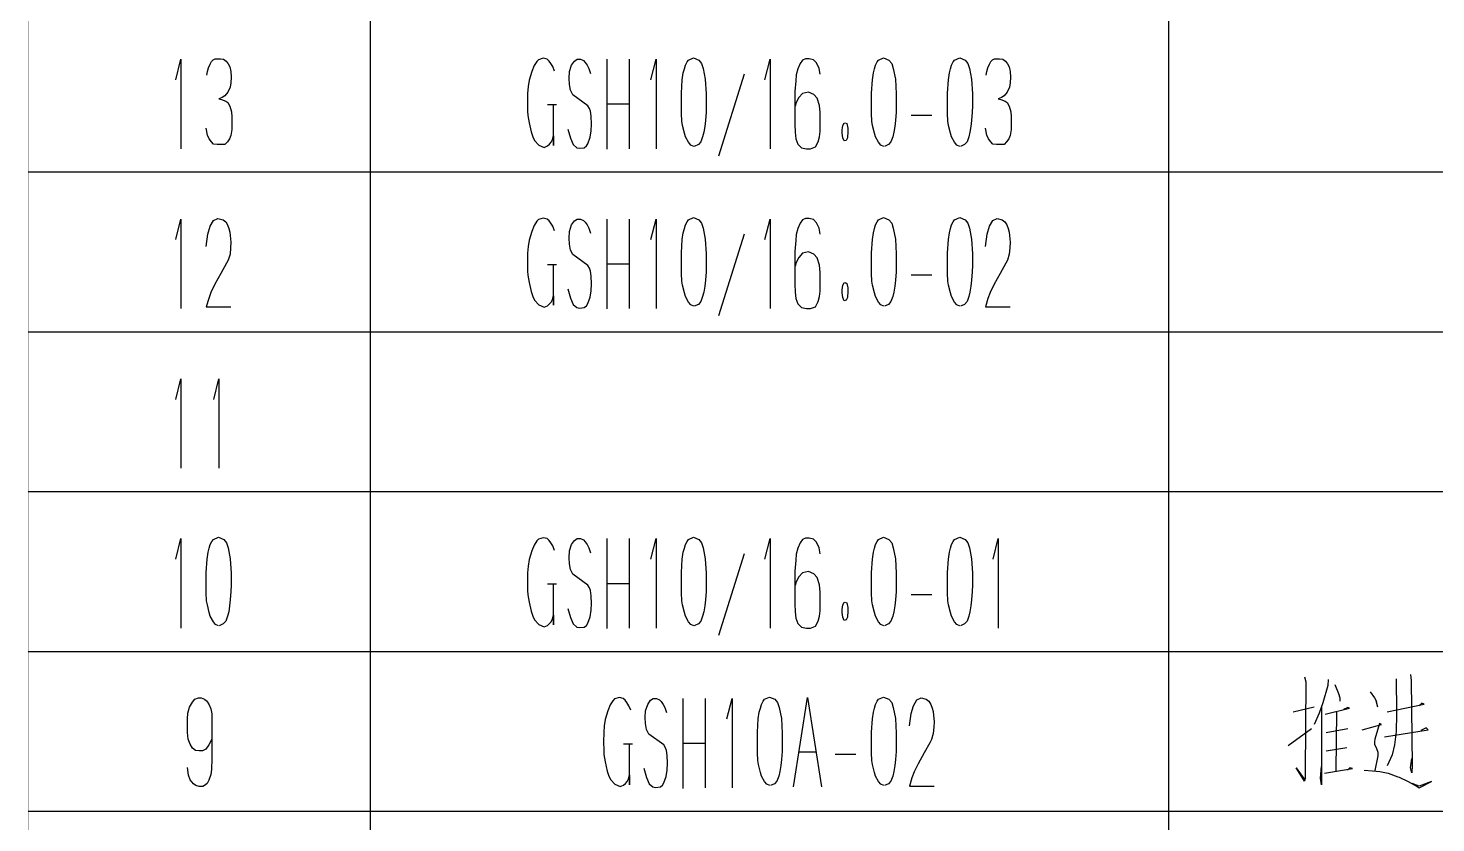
# Model space of a CAD drawing. Extents: x 0 to 2376, y 0 to 3364.
# Drawn here: x 1616 to 1862.8, y 542 to 681.2 of the extents above; entities that cross this region are included whole.
import ezdxf

# ---------------------------------------------------------------- set-up
doc = ezdxf.new("R2010")
doc.units = 0
doc.header["$MEASUREMENT"] = 0
doc.layers.add('6', color=7, linetype='Continuous')
doc.layers.add('9', color=7, linetype='Continuous')

# ---------------------------------------------------------------- blocks, each defined once
blk = doc.blocks.new('BLKENT210')
at = {"layer": '9', "color": 2, "linetype": 'Continuous'}
for p, q in [((1858.43, 567.922), (1858.54, 566.902)), ((1839.82, 567.529), (1840.03, 566.667)), ((1840.03, 566.667), (1839.92, 550.824)), ((1843.9, 566.039), (1843.01, 562.98)), ((1843.95, 567.059), (1843.9, 566.039)), ((1845.15, 566.196), (1845.78, 564.627)), ((1855.92, 567.216), (1855.97, 561.412)), ((1858.54, 566.902), (1858.69, 552)), ((1644.29, 562.24), (1644.78, 563.12)), ((1644.78, 563.12), (1645.23, 563.6)), ((1645.23, 563.6), (1645.83, 563.84)), ((1645.83, 563.84), (1646.3, 563.84)), ((1646.3, 563.84), (1646.9, 563.6)), ((1646.9, 563.6), (1647.24, 563.36)), ((1647.24, 563.36), (1647.42, 563.12)), ((1647.42, 563.12), (1647.74, 562.64)), ((1718.51, 563.36), (1718.07, 562.64)), ((1718.82, 563.68), (1718.51, 563.36)), ((1719.66, 563.92), (1718.82, 563.68)), ((1720.34, 563.76), (1719.66, 563.92)), ((1720.68, 563.44), (1720.34, 563.76)), ((1720.99, 563.04), (1720.68, 563.44)), ((1721.31, 562.48), (1720.99, 563.04)), ((1724.63, 562.72), (1725.15, 563.44)), ((1725.15, 563.44), (1725.57, 563.76)), ((1725.57, 563.76), (1726.2, 563.76)), ((1726.2, 563.76), (1726.72, 563.52)), ((1726.72, 563.52), (1726.98, 563.2)), ((1726.98, 563.2), (1727.37, 562.72)), ((1730.82, 563.76), (1730.82, 548)), ((1734.69, 563.76), (1734.69, 548.08)), ((1738.54, 560.16), (1739.42, 563.76)), ((1739.42, 563.76), (1739.42, 548.08)), ((1744.57, 562.72), (1744.86, 563.28)), ((1744.86, 563.28), (1745.12, 563.6)), ((1745.12, 563.6), (1746.01, 564)), ((1746.01, 564), (1746.95, 563.6)), ((1746.95, 563.6), (1747.42, 563.04)), ((1747.42, 563.04), (1747.71, 562.16)), ((1750.22, 548.24), (1752.65, 563.92)), ((1752.65, 563.92), (1755.11, 548.24)), ((1764.57, 562.72), (1764.86, 563.28)), ((1764.86, 563.28), (1765.12, 563.6)), ((1765.12, 563.6), (1766.01, 564)), ((1766.01, 564), (1766.95, 563.6)), ((1766.95, 563.6), (1767.42, 563.04)), ((1767.42, 563.04), (1767.71, 562.16)), ((1771.24, 562.48), (1771.84, 563.52)), ((1771.84, 563.52), (1772.6, 563.84)), ((1772.6, 563.84), (1773.49, 563.6)), ((1773.49, 563.6), (1773.96, 563.28)), ((1773.96, 563.28), (1774.3, 562.72)), ((1843.01, 562.98), (1842.38, 561.176)), ((1845.78, 564.627), (1845.99, 563.843)), ((1845.99, 563.843), (1846.04, 563.294)), ((1851.32, 564.941), (1852.1, 563.843)), ((1852.1, 563.843), (1852.42, 563.216)), ((1852.31, 563.373), (1852.63, 562.275)), ((1860.42, 562.902), (1859.84, 562.431)), ((1860.42, 562.902), (1859.84, 562.431)), ((1860.78, 562.745), (1860.42, 562.902)), ((1860.78, 562.745), (1860.42, 562.902)), ((1643.92, 560.16), (1644, 561.2)), ((1644, 561.2), (1644.29, 562.24)), ((1647.74, 562.64), (1648.03, 561.92)), ((1648.03, 561.92), (1648.18, 561.04)), ((1648.18, 561.04), (1648.21, 560.16)), ((1717.62, 561.6), (1717.2, 560.08)), ((1718.07, 562.64), (1717.62, 561.6)), ((1721.65, 561.68), (1721.31, 562.48)), ((1724.18, 560.4), (1724.26, 561.6)), ((1724.24, 559.36), (1724.18, 560.4)), ((1724.26, 561.6), (1724.63, 562.72)), ((1727.37, 562.72), (1727.63, 562.16)), ((1727.63, 562.16), (1727.92, 561.28)), ((1744.03, 560.16), (1744.21, 561.36)), ((1744.21, 561.36), (1744.39, 562.08)), ((1744.39, 562.08), (1744.57, 562.72)), ((1747.71, 562.16), (1748.08, 560.24)), ((1764.03, 560.16), (1764.21, 561.36)), ((1764.21, 561.36), (1764.39, 562.08)), ((1764.39, 562.08), (1764.57, 562.72)), ((1767.71, 562.16), (1768.08, 560.24)), ((1770.56, 558.96), (1770.82, 561.12)), ((1770.82, 561.12), (1771.24, 562.48)), ((1774.3, 562.72), (1774.54, 562.08)), ((1774.54, 562.08), (1774.69, 561.44)), ((1774.69, 561.44), (1774.88, 559.68)), ((1837.83, 561.412), (1841.54, 562.275)), ((1842.38, 561.176), (1841.49, 559.216)), ((1842.8, 562.431), (1842.8, 548.627)), ((1843.42, 561.02), (1847.71, 562.039)), ((1845.41, 561.412), (1845.31, 551.059)), ((1847.4, 562.196), (1846.67, 561.804)), ((1847.71, 562.039), (1847.4, 562.196)), ((1854.3, 561.412), (1860.78, 562.745)), ((1854.3, 561.412), (1860.78, 562.745)), ((1855.97, 561.02), (1855.92, 557.961)), ((1855.97, 561.412), (1855.97, 561.02)), ((1643.92, 559.04), (1643.92, 560.16)), ((1643.92, 557.76), (1643.92, 559.04)), ((1648.21, 560.16), (1648.21, 556.48)), ((1717.02, 558.96), (1716.92, 557.76)), ((1717.2, 560.08), (1717.02, 558.96)), ((1724.42, 558.32), (1724.24, 559.36)), ((1724.81, 557.52), (1724.42, 558.32)), ((1743.87, 557.84), (1744.03, 560.16)), ((1748.08, 560.24), (1748.24, 557.68)), ((1763.87, 557.84), (1764.03, 560.16)), ((1768.08, 560.24), (1768.23, 557.68)), ((1774.82, 558.72), (1774.72, 557.6)), ((1774.88, 559.68), (1774.82, 558.72)), ((1836.94, 555.529), (1841.07, 558.51)), ((1843.63, 557.804), (1847.4, 558.51)), ((1849.91, 558.275), (1853.31, 559.216)), ((1852.94, 559.373), (1852.16, 556.627)), ((1853.31, 559.216), (1852.94, 559.373)), ((1853.83, 557.02), (1861.52, 558.275)), ((1853.83, 557.02), (1861.52, 558.275)), ((1855.92, 557.961), (1855.61, 555.608)), ((1861.15, 558.588), (1860.21, 558.118)), ((1861.52, 558.275), (1861.15, 558.588)), ((1861.52, 558.275), (1861.15, 558.588)), ((1644.03, 556.64), (1643.92, 557.76)), ((1644.39, 555.76), (1644.03, 556.64)), ((1644.78, 555.04), (1644.39, 555.76)), ((1647.69, 555.6), (1647.14, 554.88)), ((1648.18, 556.64), (1647.69, 555.6)), ((1648.21, 556.48), (1648.21, 553.2)), ((1716.92, 557.76), (1716.89, 556.16)), ((1716.89, 556.16), (1716.92, 554.64)), ((1721.96, 555.76), (1720.39, 555.76)), ((1721.46, 548.64), (1721.46, 555.68)), ((1727.45, 555.6), (1724.81, 557.52)), ((1727.76, 555.12), (1727.45, 555.6)), ((1730.82, 555.92), (1734.64, 555.92)), ((1743.87, 555.04), (1743.87, 557.84)), ((1748.24, 555.6), (1748.21, 554.48)), ((1748.24, 557.68), (1748.24, 555.6)), ((1763.87, 555.04), (1763.87, 557.84)), ((1768.23, 555.6), (1768.21, 554.48)), ((1768.23, 557.68), (1768.23, 555.6)), ((1774.12, 556), (1773.12, 554.24)), ((1774.4, 556.56), (1774.12, 556)), ((1774.72, 557.6), (1774.4, 556.56)), ((1852.16, 556.627), (1852.1, 556.157)), ((1852.1, 556.157), (1852.1, 555.765)), ((1852.1, 555.765), (1852.42, 554.98)), ((1855.61, 555.608), (1855.19, 553.882)), ((1645.31, 554.64), (1644.78, 555.04)), ((1645.99, 554.56), (1645.31, 554.64)), ((1646.56, 554.56), (1645.99, 554.56)), ((1647.14, 554.88), (1646.56, 554.56)), ((1648.21, 553.2), (1648.13, 551.28)), ((1716.92, 554.64), (1716.97, 553.92)), ((1716.97, 553.92), (1717.15, 552.64)), ((1727.92, 554.64), (1727.76, 555.12)), ((1728.05, 553.76), (1727.92, 554.64)), ((1728.1, 552.4), (1728.05, 553.76)), ((1743.9, 554.24), (1743.87, 555.04)), ((1743.95, 552.88), (1743.9, 554.24)), ((1748.1, 553.04), (1747.97, 552)), ((1748.21, 554.48), (1748.1, 553.04)), ((1754.09, 554.32), (1751.14, 554.32)), ((1761.12, 553.92), (1757.49, 553.92)), ((1763.9, 554.24), (1763.87, 555.04)), ((1763.95, 552.88), (1763.9, 554.24)), ((1768.1, 553.04), (1767.97, 552)), ((1768.21, 554.48), (1768.1, 553.04)), ((1773.12, 554.24), (1772.08, 552.32)), ((1843.63, 554.588), (1847.24, 555.137)), ((1852.68, 553.725), (1852.16, 551.137)), ((1852.42, 554.98), (1852.68, 554.353)), ((1852.68, 554.353), (1852.68, 553.725)), ((1855.19, 553.882), (1854.3, 551.922)), ((1858.43, 551.608), (1858.64, 553.255)), ((1644.13, 550.32), (1643.92, 551.68)), ((1648.13, 551.28), (1648.03, 550.4)), ((1717.15, 552.64), (1717.52, 551.04)), ((1717.52, 551.04), (1717.83, 550.16)), ((1723.95, 551.52), (1724.42, 549.92)), ((1727.9, 550.08), (1728.05, 551.2)), ((1728.05, 551.2), (1728.1, 552.4)), ((1744.08, 552.16), (1743.95, 552.88)), ((1744.39, 550.8), (1744.08, 552.16)), ((1744.6, 550.16), (1744.39, 550.8)), ((1747.82, 550.96), (1747.61, 550.16)), ((1747.97, 552), (1747.82, 550.96)), ((1764.08, 552.16), (1763.95, 552.88)), ((1764.39, 550.8), (1764.08, 552.16)), ((1764.6, 550.16), (1764.39, 550.8)), ((1767.82, 550.96), (1767.61, 550.16)), ((1767.97, 552), (1767.82, 550.96)), ((1771.37, 550.88), (1770.98, 549.84)), ((1772.08, 552.32), (1771.37, 550.88)), ((1839.82, 549.255), (1838.35, 551.608)), ((1838.35, 551.608), (1839.87, 549.49)), ((1839.92, 550.824), (1839.92, 549.804)), ((1842.64, 549.804), (1842.8, 551.843)), ((1843.32, 550.667), (1848.24, 551.451)), ((1847.76, 551.608), (1847.35, 551.216)), ((1848.24, 551.451), (1847.76, 551.608)), ((1850.27, 551.216), (1851.74, 551.059)), ((1851.74, 551.059), (1853.05, 550.98)), ((1853.05, 550.98), (1854.46, 550.667)), ((1854.46, 550.667), (1856.18, 550.039)), ((1858.64, 550.745), (1858.43, 551.608)), ((1858.69, 552), (1858.64, 550.745)), ((1644.42, 549.52), (1644.13, 550.32)), ((1644.97, 548.8), (1644.42, 549.52)), ((1645.41, 548.48), (1644.97, 548.8)), ((1645.99, 548.32), (1645.41, 548.48)), ((1646.61, 548.32), (1645.99, 548.32)), ((1646.93, 548.48), (1646.61, 548.32)), ((1647.37, 548.88), (1646.93, 548.48)), ((1647.69, 549.44), (1647.37, 548.88)), ((1648.03, 550.4), (1647.69, 549.44)), ((1717.83, 550.16), (1718.14, 549.52)), ((1718.14, 549.52), (1718.85, 548.72)), ((1718.85, 548.72), (1719.79, 548.32)), ((1719.79, 548.32), (1720.39, 548.56)), ((1720.39, 548.56), (1720.76, 548.88)), ((1720.76, 548.88), (1721.02, 549.2)), ((1721.02, 549.2), (1721.25, 549.68)), ((1721.25, 549.68), (1721.46, 550.32)), ((1721.46, 550.32), (1721.46, 548.64)), ((1724.42, 549.92), (1724.89, 548.8)), ((1724.89, 548.8), (1725.52, 548.24)), ((1725.52, 548.24), (1726.01, 548.16)), ((1726.01, 548.16), (1726.85, 548.24)), ((1726.85, 548.24), (1727.24, 548.56)), ((1727.24, 548.56), (1727.48, 548.96)), ((1727.48, 548.96), (1727.9, 550.08)), ((1745.12, 549.2), (1744.6, 550.16)), ((1745.52, 548.72), (1745.12, 549.2)), ((1746.04, 548.48), (1745.52, 548.72)), ((1746.85, 548.8), (1746.14, 548.48)), ((1747.29, 549.28), (1746.85, 548.8)), ((1747.61, 550.16), (1747.29, 549.28)), ((1765.12, 549.2), (1764.6, 550.16)), ((1765.52, 548.72), (1765.12, 549.2)), ((1766.04, 548.48), (1765.52, 548.72)), ((1766.85, 548.8), (1766.14, 548.48)), ((1767.29, 549.28), (1766.85, 548.8)), ((1767.61, 550.16), (1767.29, 549.28)), ((1770.98, 549.84), (1770.56, 548.4)), ((1770.56, 548.4), (1774.88, 548.4)), ((1839.92, 549.804), (1839.82, 549.255)), ((1842.8, 548.627), (1842.64, 549.804)), ((1856.18, 550.039), (1856.44, 549.961)), ((1856.44, 549.961), (1858.01, 549.176)), ((1858.01, 549.176), (1859.58, 548.314)), ((1859.9, 548.392), (1858.69, 548.863)), ((1859.58, 548.314), (1859.9, 548.078)), ((1859.9, 548.078), (1862.09, 549.176)), ((1862.09, 549.176), (1859.9, 548.392))]:
    blk.add_line(p, q, dxfattribs=at)
blk = doc.blocks.new('BLKENT211')
at = {"layer": '9', "color": 2, "linetype": 'Continuous'}
for p, q in [((1641.87, 588.16), (1642.76, 591.76)), ((1642.76, 591.76), (1642.76, 576.08)), ((1647.54, 589.36), (1647.73, 590.08)), ((1647.73, 590.08), (1647.91, 590.72)), ((1647.91, 590.72), (1648.2, 591.28)), ((1648.2, 591.28), (1648.46, 591.6)), ((1648.46, 591.6), (1649.35, 592)), ((1649.35, 592), (1650.29, 591.6)), ((1650.29, 591.6), (1650.76, 591.04)), ((1650.76, 591.04), (1651.05, 590.16)), ((1651.05, 590.16), (1651.41, 588.24)), ((1704.73, 590.64), (1704.29, 589.6)), ((1705.18, 591.36), (1704.73, 590.64)), ((1705.49, 591.68), (1705.18, 591.36)), ((1706.33, 591.92), (1705.49, 591.68)), ((1707.01, 591.76), (1706.33, 591.92)), ((1707.35, 591.44), (1707.01, 591.76)), ((1707.66, 591.04), (1707.35, 591.44)), ((1707.97, 590.48), (1707.66, 591.04)), ((1708.31, 589.68), (1707.97, 590.48)), ((1710.93, 589.6), (1711.29, 590.72)), ((1711.29, 590.72), (1711.82, 591.44)), ((1711.82, 591.44), (1712.24, 591.76)), ((1712.24, 591.76), (1712.86, 591.76)), ((1712.86, 591.76), (1713.39, 591.52)), ((1713.39, 591.52), (1713.65, 591.2)), ((1713.65, 591.2), (1714.04, 590.72)), ((1714.04, 590.72), (1714.3, 590.16)), ((1714.3, 590.16), (1714.59, 589.28)), ((1717.49, 591.76), (1717.49, 576)), ((1721.36, 591.76), (1721.36, 576.08)), ((1725.2, 588.16), (1726.09, 591.76)), ((1726.09, 591.76), (1726.09, 576.08)), ((1730.88, 589.36), (1731.06, 590.08)), ((1731.06, 590.08), (1731.24, 590.72)), ((1731.24, 590.72), (1731.53, 591.28)), ((1731.53, 591.28), (1731.79, 591.6)), ((1731.79, 591.6), (1732.68, 592)), ((1732.68, 592), (1733.62, 591.6)), ((1733.62, 591.6), (1734.09, 591.04)), ((1734.09, 591.04), (1734.38, 590.16)), ((1734.38, 590.16), (1734.74, 588.24)), ((1745.2, 588.16), (1746.09, 591.76)), ((1746.09, 591.76), (1746.09, 576.08)), ((1750.95, 590.08), (1750.67, 589.04)), ((1751.37, 591.04), (1750.95, 590.08)), ((1751.79, 591.6), (1751.37, 591.04)), ((1752.29, 591.84), (1751.79, 591.6)), ((1752.94, 591.84), (1752.29, 591.84)), ((1753.73, 591.68), (1752.94, 591.84)), ((1754.25, 591.12), (1753.73, 591.68)), ((1754.72, 590.16), (1754.25, 591.12)), ((1754.9, 589.12), (1754.72, 590.16)), ((1764.21, 589.36), (1764.39, 590.08)), ((1764.39, 590.08), (1764.57, 590.72)), ((1764.57, 590.72), (1764.86, 591.28)), ((1764.86, 591.28), (1765.12, 591.6)), ((1765.12, 591.6), (1766.01, 592)), ((1766.01, 592), (1766.95, 591.6)), ((1766.95, 591.6), (1767.42, 591.04)), ((1767.42, 591.04), (1767.71, 590.16)), ((1767.71, 590.16), (1768.08, 588.24)), ((1777.54, 589.36), (1777.72, 590.08)), ((1777.72, 590.08), (1777.91, 590.72)), ((1777.91, 590.72), (1778.2, 591.28)), ((1778.2, 591.28), (1778.46, 591.6)), ((1778.46, 591.6), (1779.35, 592)), ((1779.35, 592), (1780.29, 591.6)), ((1780.29, 591.6), (1780.76, 591.04)), ((1780.76, 591.04), (1781.05, 590.16)), ((1781.05, 590.16), (1781.41, 588.24)), ((1785.2, 588.16), (1786.09, 591.76)), ((1786.09, 591.76), (1786.09, 576.08)), ((1647.2, 585.84), (1647.36, 588.16)), ((1647.36, 588.16), (1647.54, 589.36)), ((1651.41, 588.24), (1651.57, 585.68)), ((1703.87, 588.08), (1703.69, 586.96)), ((1704.29, 589.6), (1703.87, 588.08)), ((1710.85, 588.4), (1710.93, 589.6)), ((1710.9, 587.36), (1710.85, 588.4)), ((1730.54, 585.84), (1730.69, 588.16)), ((1730.69, 588.16), (1730.88, 589.36)), ((1734.74, 588.24), (1734.9, 585.68)), ((1741.54, 589.12), (1737.07, 574.8)), ((1750.59, 588), (1750.43, 586.08)), ((1750.67, 589.04), (1750.59, 588)), ((1763.87, 585.84), (1764.03, 588.16)), ((1764.03, 588.16), (1764.21, 589.36)), ((1768.08, 588.24), (1768.23, 585.68)), ((1777.2, 585.84), (1777.36, 588.16)), ((1777.36, 588.16), (1777.54, 589.36)), ((1781.41, 588.24), (1781.57, 585.68)), ((1647.2, 583.04), (1647.2, 585.84)), ((1651.57, 585.68), (1651.57, 583.6)), ((1703.58, 585.76), (1703.56, 584.16)), ((1703.69, 586.96), (1703.58, 585.76)), ((1711.08, 586.32), (1710.9, 587.36)), ((1711.48, 585.52), (1711.08, 586.32)), ((1714.12, 583.6), (1711.48, 585.52)), ((1730.54, 583.04), (1730.54, 585.84)), ((1734.9, 585.68), (1734.9, 583.6)), ((1750.43, 586.08), (1750.43, 580.32)), ((1751.79, 585.76), (1751.11, 585.04)), ((1752.84, 586), (1751.79, 585.76)), ((1753.78, 585.6), (1752.84, 586)), ((1754.35, 584.96), (1753.78, 585.6)), ((1763.87, 583.04), (1763.87, 585.84)), ((1768.23, 585.68), (1768.23, 583.6)), ((1777.2, 583.04), (1777.2, 585.84)), ((1781.57, 585.68), (1781.57, 583.6)), ((1647.23, 582.24), (1647.2, 583.04)), ((1651.57, 583.6), (1651.54, 582.48)), ((1703.56, 584.16), (1703.58, 582.64)), ((1703.58, 582.64), (1703.63, 581.92)), ((1708.63, 583.76), (1707.06, 583.76)), ((1708.13, 576.64), (1708.13, 583.68)), ((1714.43, 583.12), (1714.12, 583.6)), ((1714.59, 582.64), (1714.43, 583.12)), ((1714.72, 581.76), (1714.59, 582.64)), ((1717.49, 583.92), (1721.31, 583.92)), ((1730.56, 582.24), (1730.54, 583.04)), ((1734.9, 583.6), (1734.88, 582.48)), ((1750.67, 584.16), (1750.48, 583.52)), ((1751.11, 585.04), (1750.67, 584.16)), ((1754.74, 583.68), (1754.35, 584.96)), ((1754.9, 582.4), (1754.74, 583.68)), ((1763.9, 582.24), (1763.87, 583.04)), ((1768.23, 583.6), (1768.21, 582.48)), ((1777.23, 582.24), (1777.2, 583.04)), ((1781.57, 583.6), (1781.54, 582.48)), ((1647.28, 580.88), (1647.23, 582.24)), ((1647.41, 580.16), (1647.28, 580.88)), ((1647.73, 578.8), (1647.41, 580.16)), ((1651.44, 581.04), (1651.31, 580)), ((1651.54, 582.48), (1651.44, 581.04)), ((1703.63, 581.92), (1703.82, 580.64)), ((1703.82, 580.64), (1704.18, 579.04)), ((1714.77, 580.4), (1714.72, 581.76)), ((1714.72, 579.2), (1714.77, 580.4)), ((1730.61, 580.88), (1730.56, 582.24)), ((1730.74, 580.16), (1730.61, 580.88)), ((1731.06, 578.8), (1730.74, 580.16)), ((1734.77, 581.04), (1734.64, 580)), ((1734.88, 582.48), (1734.77, 581.04)), ((1750.43, 580.32), (1750.48, 578.96)), ((1754.9, 580.24), (1754.9, 582.4)), ((1754.9, 579.12), (1754.9, 580.24)), ((1758.77, 579.76), (1758.85, 580.16)), ((1758.85, 580.16), (1759.06, 580.56)), ((1759.06, 580.56), (1759.19, 580.64)), ((1759.24, 580.64), (1759.53, 580.48)), ((1759.53, 580.48), (1759.71, 579.68)), ((1763.95, 580.88), (1763.9, 582.24)), ((1764.08, 580.16), (1763.95, 580.88)), ((1764.39, 578.8), (1764.08, 580.16)), ((1768.1, 581.04), (1767.97, 580)), ((1768.21, 582.48), (1768.1, 581.04)), ((1774.46, 581.92), (1770.82, 581.92)), ((1777.28, 580.88), (1777.23, 582.24)), ((1777.41, 580.16), (1777.28, 580.88)), ((1777.72, 578.8), (1777.41, 580.16)), ((1781.44, 581.04), (1781.31, 580)), ((1781.54, 582.48), (1781.44, 581.04)), ((1647.93, 578.16), (1647.73, 578.8)), ((1648.46, 577.2), (1647.93, 578.16)), ((1650.94, 578.16), (1650.63, 577.28)), ((1651.15, 578.96), (1650.94, 578.16)), ((1651.31, 580), (1651.15, 578.96)), ((1704.18, 579.04), (1704.5, 578.16)), ((1704.5, 578.16), (1704.81, 577.52)), ((1707.69, 577.2), (1707.92, 577.68)), ((1707.92, 577.68), (1708.13, 578.32)), ((1708.13, 578.32), (1708.13, 576.64)), ((1710.61, 579.52), (1711.08, 577.92)), ((1711.08, 577.92), (1711.56, 576.8)), ((1714.14, 576.96), (1714.56, 578.08)), ((1714.56, 578.08), (1714.72, 579.2)), ((1731.27, 578.16), (1731.06, 578.8)), ((1731.79, 577.2), (1731.27, 578.16)), ((1734.27, 578.16), (1733.96, 577.28)), ((1734.48, 578.96), (1734.27, 578.16)), ((1734.64, 580), (1734.48, 578.96)), ((1750.48, 578.96), (1750.64, 577.84)), ((1750.64, 577.84), (1750.98, 576.88)), ((1754.54, 577.28), (1754.77, 578.16)), ((1754.77, 578.16), (1754.9, 579.12)), ((1758.72, 579.36), (1758.77, 579.76)), ((1758.72, 578.8), (1758.72, 579.36)), ((1758.85, 578), (1758.72, 578.8)), ((1759.08, 577.44), (1758.85, 578)), ((1759.69, 578), (1759.45, 577.52)), ((1759.76, 579.12), (1759.69, 578)), ((1759.71, 579.68), (1759.76, 579.12)), ((1764.6, 578.16), (1764.39, 578.8)), ((1765.12, 577.2), (1764.6, 578.16)), ((1767.61, 578.16), (1767.29, 577.28)), ((1767.82, 578.96), (1767.61, 578.16)), ((1767.97, 580), (1767.82, 578.96)), ((1777.93, 578.16), (1777.72, 578.8)), ((1778.46, 577.2), (1777.93, 578.16)), ((1780.94, 578.16), (1780.63, 577.28)), ((1781.15, 578.96), (1780.94, 578.16)), ((1781.31, 580), (1781.15, 578.96)), ((1648.85, 576.72), (1648.46, 577.2)), ((1649.37, 576.48), (1648.85, 576.72)), ((1650.18, 576.8), (1649.48, 576.48)), ((1650.63, 577.28), (1650.18, 576.8)), ((1704.81, 577.52), (1705.52, 576.72)), ((1705.52, 576.72), (1706.46, 576.32)), ((1706.46, 576.32), (1707.06, 576.56)), ((1707.06, 576.56), (1707.42, 576.88)), ((1707.42, 576.88), (1707.69, 577.2)), ((1711.56, 576.8), (1712.18, 576.24)), ((1712.18, 576.24), (1712.68, 576.16)), ((1712.68, 576.16), (1713.52, 576.24)), ((1713.52, 576.24), (1713.91, 576.56)), ((1713.91, 576.56), (1714.14, 576.96)), ((1732.18, 576.72), (1731.79, 577.2)), ((1732.71, 576.48), (1732.18, 576.72)), ((1733.52, 576.8), (1732.81, 576.48)), ((1733.96, 577.28), (1733.52, 576.8)), ((1750.98, 576.88), (1751.61, 576.24)), ((1751.61, 576.24), (1752.5, 576.08)), ((1752.5, 576.08), (1753.2, 576.08)), ((1753.2, 576.08), (1754.04, 576.4)), ((1754.04, 576.4), (1754.54, 577.28)), ((1759.45, 577.52), (1759.08, 577.44)), ((1765.52, 576.72), (1765.12, 577.2)), ((1766.04, 576.48), (1765.52, 576.72)), ((1766.85, 576.8), (1766.14, 576.48)), ((1767.29, 577.28), (1766.85, 576.8)), ((1778.85, 576.72), (1778.46, 577.2)), ((1779.37, 576.48), (1778.85, 576.72)), ((1780.18, 576.8), (1779.48, 576.48)), ((1780.63, 577.28), (1780.18, 576.8))]:
    blk.add_line(p, q, dxfattribs=at)
blk = doc.blocks.new('BLKENT212')
at = {"layer": '9', "color": 2, "linetype": 'Continuous'}
for p, q in [((1641.87, 616.16), (1642.76, 619.76)), ((1642.76, 619.76), (1642.76, 604.08)), ((1648.54, 616.16), (1649.42, 619.76)), ((1649.42, 619.76), (1649.42, 604.08))]:
    blk.add_line(p, q, dxfattribs=at)
blk = doc.blocks.new('BLKENT213')
at = {"layer": '9', "color": 2, "linetype": 'Continuous'}
for p, q in [((1641.87, 644.16), (1642.76, 647.76)), ((1642.76, 647.76), (1642.76, 632.08)), ((1647.91, 646.48), (1648.51, 647.52)), ((1648.51, 647.52), (1649.27, 647.84)), ((1649.27, 647.84), (1650.16, 647.6)), ((1650.16, 647.6), (1650.63, 647.28)), ((1650.63, 647.28), (1650.97, 646.72)), ((1705.18, 647.36), (1704.73, 646.64)), ((1705.49, 647.68), (1705.18, 647.36)), ((1706.33, 647.92), (1705.49, 647.68)), ((1707.01, 647.76), (1706.33, 647.92)), ((1707.35, 647.44), (1707.01, 647.76)), ((1707.66, 647.04), (1707.35, 647.44)), ((1707.97, 646.48), (1707.66, 647.04)), ((1711.29, 646.72), (1711.82, 647.44)), ((1711.82, 647.44), (1712.24, 647.76)), ((1712.24, 647.76), (1712.86, 647.76)), ((1712.86, 647.76), (1713.39, 647.52)), ((1713.39, 647.52), (1713.65, 647.2)), ((1713.65, 647.2), (1714.04, 646.72)), ((1717.49, 647.76), (1717.49, 632)), ((1721.36, 647.76), (1721.36, 632.08)), ((1725.2, 644.16), (1726.09, 647.76)), ((1726.09, 647.76), (1726.09, 632.08)), ((1731.24, 646.72), (1731.53, 647.28)), ((1731.53, 647.28), (1731.79, 647.6)), ((1731.79, 647.6), (1732.68, 648)), ((1732.68, 648), (1733.62, 647.6)), ((1733.62, 647.6), (1734.09, 647.04)), ((1734.09, 647.04), (1734.38, 646.16)), ((1745.2, 644.16), (1746.09, 647.76)), ((1746.09, 647.76), (1746.09, 632.08)), ((1751.37, 647.04), (1750.95, 646.08)), ((1751.79, 647.6), (1751.37, 647.04)), ((1752.29, 647.84), (1751.79, 647.6)), ((1752.94, 647.84), (1752.29, 647.84)), ((1753.73, 647.68), (1752.94, 647.84)), ((1754.25, 647.12), (1753.73, 647.68)), ((1754.72, 646.16), (1754.25, 647.12)), ((1764.57, 646.72), (1764.86, 647.28)), ((1764.86, 647.28), (1765.12, 647.6)), ((1765.12, 647.6), (1766.01, 648)), ((1766.01, 648), (1766.95, 647.6)), ((1766.95, 647.6), (1767.42, 647.04)), ((1767.42, 647.04), (1767.71, 646.16)), ((1777.91, 646.72), (1778.2, 647.28)), ((1778.2, 647.28), (1778.46, 647.6)), ((1778.46, 647.6), (1779.35, 648)), ((1779.35, 648), (1780.29, 647.6)), ((1780.29, 647.6), (1780.76, 647.04)), ((1780.76, 647.04), (1781.05, 646.16)), ((1784.57, 646.48), (1785.18, 647.52)), ((1785.18, 647.52), (1785.93, 647.84)), ((1785.93, 647.84), (1786.82, 647.6)), ((1786.82, 647.6), (1787.29, 647.28)), ((1787.29, 647.28), (1787.63, 646.72)), ((1647.23, 642.96), (1647.49, 645.12)), ((1647.49, 645.12), (1647.91, 646.48)), ((1650.97, 646.72), (1651.2, 646.08)), ((1651.2, 646.08), (1651.36, 645.44)), ((1651.36, 645.44), (1651.54, 643.68)), ((1704.29, 645.6), (1703.87, 644.08)), ((1704.73, 646.64), (1704.29, 645.6)), ((1708.31, 645.68), (1707.97, 646.48)), ((1710.85, 644.4), (1710.93, 645.6)), ((1710.9, 643.36), (1710.85, 644.4)), ((1710.93, 645.6), (1711.29, 646.72)), ((1714.04, 646.72), (1714.3, 646.16)), ((1714.3, 646.16), (1714.59, 645.28)), ((1730.69, 644.16), (1730.88, 645.36)), ((1730.88, 645.36), (1731.06, 646.08)), ((1731.06, 646.08), (1731.24, 646.72)), ((1734.38, 646.16), (1734.74, 644.24)), ((1741.54, 645.12), (1737.07, 630.8)), ((1750.67, 645.04), (1750.59, 644)), ((1750.95, 646.08), (1750.67, 645.04)), ((1754.9, 645.12), (1754.72, 646.16)), ((1764.03, 644.16), (1764.21, 645.36)), ((1764.21, 645.36), (1764.39, 646.08)), ((1764.39, 646.08), (1764.57, 646.72)), ((1767.71, 646.16), (1768.08, 644.24)), ((1777.36, 644.16), (1777.54, 645.36)), ((1777.54, 645.36), (1777.72, 646.08)), ((1777.72, 646.08), (1777.91, 646.72)), ((1781.05, 646.16), (1781.41, 644.24)), ((1783.89, 642.96), (1784.16, 645.12)), ((1784.16, 645.12), (1784.57, 646.48)), ((1787.63, 646.72), (1787.87, 646.08)), ((1787.87, 646.08), (1788.03, 645.44)), ((1788.03, 645.44), (1788.21, 643.68)), ((1651.49, 642.72), (1651.39, 641.6)), ((1651.54, 643.68), (1651.49, 642.72)), ((1703.69, 642.96), (1703.58, 641.76)), ((1703.87, 644.08), (1703.69, 642.96)), ((1711.08, 642.32), (1710.9, 643.36)), ((1711.48, 641.52), (1711.08, 642.32)), ((1730.54, 641.84), (1730.69, 644.16)), ((1734.74, 644.24), (1734.9, 641.68)), ((1750.59, 644), (1750.43, 642.08)), ((1750.43, 642.08), (1750.43, 636.32)), ((1752.84, 642), (1751.79, 641.76)), ((1753.78, 641.6), (1752.84, 642)), ((1763.87, 641.84), (1764.03, 644.16)), ((1768.08, 644.24), (1768.23, 641.68)), ((1777.2, 641.84), (1777.36, 644.16)), ((1781.41, 644.24), (1781.57, 641.68)), ((1788.16, 642.72), (1788.05, 641.6)), ((1788.21, 643.68), (1788.16, 642.72)), ((1650.78, 640), (1649.79, 638.24)), ((1651.07, 640.56), (1650.78, 640)), ((1651.39, 641.6), (1651.07, 640.56)), ((1703.58, 641.76), (1703.56, 640.16)), ((1703.56, 640.16), (1703.58, 638.64)), ((1708.63, 639.76), (1707.06, 639.76)), ((1708.13, 632.64), (1708.13, 639.68)), ((1714.12, 639.6), (1711.48, 641.52)), ((1714.43, 639.12), (1714.12, 639.6)), ((1717.49, 639.92), (1721.31, 639.92)), ((1730.54, 639.04), (1730.54, 641.84)), ((1734.9, 639.6), (1734.88, 638.48)), ((1734.9, 641.68), (1734.9, 639.6)), ((1750.67, 640.16), (1750.48, 639.52)), ((1751.11, 641.04), (1750.67, 640.16)), ((1751.79, 641.76), (1751.11, 641.04)), ((1754.35, 640.96), (1753.78, 641.6)), ((1754.74, 639.68), (1754.35, 640.96)), ((1754.9, 638.4), (1754.74, 639.68)), ((1763.87, 639.04), (1763.87, 641.84)), ((1768.23, 639.6), (1768.21, 638.48)), ((1768.23, 641.68), (1768.23, 639.6)), ((1777.2, 639.04), (1777.2, 641.84)), ((1781.57, 639.6), (1781.54, 638.48)), ((1781.57, 641.68), (1781.57, 639.6)), ((1787.45, 640), (1786.46, 638.24)), ((1787.74, 640.56), (1787.45, 640)), ((1788.05, 641.6), (1787.74, 640.56)), ((1649.79, 638.24), (1648.75, 636.32)), ((1703.58, 638.64), (1703.63, 637.92)), ((1703.63, 637.92), (1703.82, 636.64)), ((1714.59, 638.64), (1714.43, 639.12)), ((1714.72, 637.76), (1714.59, 638.64)), ((1714.77, 636.4), (1714.72, 637.76)), ((1730.56, 638.24), (1730.54, 639.04)), ((1730.61, 636.88), (1730.56, 638.24)), ((1734.77, 637.04), (1734.64, 636)), ((1734.88, 638.48), (1734.77, 637.04)), ((1754.9, 636.24), (1754.9, 638.4)), ((1763.9, 638.24), (1763.87, 639.04)), ((1763.95, 636.88), (1763.9, 638.24)), ((1768.1, 637.04), (1767.97, 636)), ((1768.21, 638.48), (1768.1, 637.04)), ((1774.46, 637.92), (1770.82, 637.92)), ((1777.23, 638.24), (1777.2, 639.04)), ((1777.28, 636.88), (1777.23, 638.24)), ((1781.44, 637.04), (1781.31, 636)), ((1781.54, 638.48), (1781.44, 637.04)), ((1786.46, 638.24), (1785.41, 636.32)), ((1648.04, 634.88), (1647.65, 633.84)), ((1648.75, 636.32), (1648.04, 634.88)), ((1703.82, 636.64), (1704.18, 635.04)), ((1704.18, 635.04), (1704.5, 634.16)), ((1710.61, 635.52), (1711.08, 633.92)), ((1714.56, 634.08), (1714.72, 635.2)), ((1714.72, 635.2), (1714.77, 636.4)), ((1730.74, 636.16), (1730.61, 636.88)), ((1731.06, 634.8), (1730.74, 636.16)), ((1731.27, 634.16), (1731.06, 634.8)), ((1734.48, 634.96), (1734.27, 634.16)), ((1734.64, 636), (1734.48, 634.96)), ((1750.43, 636.32), (1750.48, 634.96)), ((1750.48, 634.96), (1750.64, 633.84)), ((1754.77, 634.16), (1754.9, 635.12)), ((1754.9, 635.12), (1754.9, 636.24)), ((1758.72, 635.36), (1758.77, 635.76)), ((1758.72, 634.8), (1758.72, 635.36)), ((1758.85, 634), (1758.72, 634.8)), ((1758.77, 635.76), (1758.85, 636.16)), ((1758.85, 636.16), (1759.06, 636.56)), ((1759.06, 636.56), (1759.19, 636.64)), ((1759.24, 636.64), (1759.53, 636.48)), ((1759.53, 636.48), (1759.71, 635.68)), ((1759.76, 635.12), (1759.69, 634)), ((1759.71, 635.68), (1759.76, 635.12)), ((1764.08, 636.16), (1763.95, 636.88)), ((1764.39, 634.8), (1764.08, 636.16)), ((1764.6, 634.16), (1764.39, 634.8)), ((1767.82, 634.96), (1767.61, 634.16)), ((1767.97, 636), (1767.82, 634.96)), ((1777.41, 636.16), (1777.28, 636.88)), ((1777.72, 634.8), (1777.41, 636.16)), ((1777.93, 634.16), (1777.72, 634.8)), ((1781.15, 634.96), (1780.94, 634.16)), ((1781.31, 636), (1781.15, 634.96)), ((1784.71, 634.88), (1784.31, 633.84)), ((1785.41, 636.32), (1784.71, 634.88)), ((1647.65, 633.84), (1647.23, 632.4)), ((1647.23, 632.4), (1651.54, 632.4)), ((1704.5, 634.16), (1704.81, 633.52)), ((1704.81, 633.52), (1705.52, 632.72)), ((1705.52, 632.72), (1706.46, 632.32)), ((1706.46, 632.32), (1707.06, 632.56)), ((1707.06, 632.56), (1707.42, 632.88)), ((1707.42, 632.88), (1707.69, 633.2)), ((1707.69, 633.2), (1707.92, 633.68)), ((1707.92, 633.68), (1708.13, 634.32)), ((1708.13, 634.32), (1708.13, 632.64)), ((1711.08, 633.92), (1711.56, 632.8)), ((1711.56, 632.8), (1712.18, 632.24)), ((1712.18, 632.24), (1712.68, 632.16)), ((1712.68, 632.16), (1713.52, 632.24)), ((1713.52, 632.24), (1713.91, 632.56)), ((1713.91, 632.56), (1714.14, 632.96)), ((1714.14, 632.96), (1714.56, 634.08)), ((1731.79, 633.2), (1731.27, 634.16)), ((1732.18, 632.72), (1731.79, 633.2)), ((1732.71, 632.48), (1732.18, 632.72)), ((1733.52, 632.8), (1732.81, 632.48)), ((1733.96, 633.28), (1733.52, 632.8)), ((1734.27, 634.16), (1733.96, 633.28)), ((1750.64, 633.84), (1750.98, 632.88)), ((1750.98, 632.88), (1751.61, 632.24)), ((1751.61, 632.24), (1752.5, 632.08)), ((1752.5, 632.08), (1753.2, 632.08)), ((1753.2, 632.08), (1754.04, 632.4)), ((1754.04, 632.4), (1754.54, 633.28)), ((1754.54, 633.28), (1754.77, 634.16)), ((1759.08, 633.44), (1758.85, 634)), ((1759.45, 633.52), (1759.08, 633.44)), ((1759.69, 634), (1759.45, 633.52)), ((1765.12, 633.2), (1764.6, 634.16)), ((1765.52, 632.72), (1765.12, 633.2)), ((1766.04, 632.48), (1765.52, 632.72)), ((1766.85, 632.8), (1766.14, 632.48)), ((1767.29, 633.28), (1766.85, 632.8)), ((1767.61, 634.16), (1767.29, 633.28)), ((1778.46, 633.2), (1777.93, 634.16)), ((1778.85, 632.72), (1778.46, 633.2)), ((1779.37, 632.48), (1778.85, 632.72)), ((1780.18, 632.8), (1779.48, 632.48)), ((1780.63, 633.28), (1780.18, 632.8)), ((1780.94, 634.16), (1780.63, 633.28)), ((1784.31, 633.84), (1783.89, 632.4)), ((1783.89, 632.4), (1788.21, 632.4))]:
    blk.add_line(p, q, dxfattribs=at)
blk = doc.blocks.new('BLKENT214')
at = {"layer": '9', "color": 2, "linetype": 'Continuous'}
for p, q in [((1641.87, 672.16), (1642.76, 675.76)), ((1642.76, 675.76), (1642.76, 660.08)), ((1647.46, 673.6), (1647.62, 674.24)), ((1647.62, 674.24), (1647.88, 674.88)), ((1647.88, 674.88), (1648.12, 675.36)), ((1648.12, 675.36), (1648.43, 675.68)), ((1648.43, 675.68), (1648.8, 675.84)), ((1648.8, 675.84), (1649.69, 675.84)), ((1649.69, 675.84), (1650.24, 675.76)), ((1650.24, 675.76), (1650.71, 675.44)), ((1650.71, 675.44), (1651.07, 674.96)), ((1651.07, 674.96), (1651.33, 674.4)), ((1651.33, 674.4), (1651.52, 673.6)), ((1704.73, 674.64), (1704.29, 673.6)), ((1705.18, 675.36), (1704.73, 674.64)), ((1705.49, 675.68), (1705.18, 675.36)), ((1706.33, 675.92), (1705.49, 675.68)), ((1707.01, 675.76), (1706.33, 675.92)), ((1707.35, 675.44), (1707.01, 675.76)), ((1707.66, 675.04), (1707.35, 675.44)), ((1707.97, 674.48), (1707.66, 675.04)), ((1708.31, 673.68), (1707.97, 674.48)), ((1710.93, 673.6), (1711.29, 674.72)), ((1711.29, 674.72), (1711.82, 675.44)), ((1711.82, 675.44), (1712.24, 675.76)), ((1712.24, 675.76), (1712.86, 675.76)), ((1712.86, 675.76), (1713.39, 675.52)), ((1713.39, 675.52), (1713.65, 675.2)), ((1713.65, 675.2), (1714.04, 674.72)), ((1714.04, 674.72), (1714.3, 674.16)), ((1714.3, 674.16), (1714.59, 673.28)), ((1717.49, 675.76), (1717.49, 660)), ((1721.36, 675.76), (1721.36, 660.08)), ((1725.2, 672.16), (1726.09, 675.76)), ((1726.09, 675.76), (1726.09, 660.08)), ((1730.88, 673.36), (1731.06, 674.08)), ((1731.06, 674.08), (1731.24, 674.72)), ((1731.24, 674.72), (1731.53, 675.28)), ((1731.53, 675.28), (1731.79, 675.6)), ((1731.79, 675.6), (1732.68, 676)), ((1732.68, 676), (1733.62, 675.6)), ((1733.62, 675.6), (1734.09, 675.04)), ((1734.09, 675.04), (1734.38, 674.16)), ((1734.38, 674.16), (1734.74, 672.24)), ((1745.2, 672.16), (1746.09, 675.76)), ((1746.09, 675.76), (1746.09, 660.08)), ((1750.95, 674.08), (1750.67, 673.04)), ((1751.37, 675.04), (1750.95, 674.08)), ((1751.79, 675.6), (1751.37, 675.04)), ((1752.29, 675.84), (1751.79, 675.6)), ((1752.94, 675.84), (1752.29, 675.84)), ((1753.73, 675.68), (1752.94, 675.84)), ((1754.25, 675.12), (1753.73, 675.68)), ((1754.72, 674.16), (1754.25, 675.12)), ((1754.9, 673.12), (1754.72, 674.16)), ((1764.21, 673.36), (1764.39, 674.08)), ((1764.39, 674.08), (1764.57, 674.72)), ((1764.57, 674.72), (1764.86, 675.28)), ((1764.86, 675.28), (1765.12, 675.6)), ((1765.12, 675.6), (1766.01, 676)), ((1766.01, 676), (1766.95, 675.6)), ((1766.95, 675.6), (1767.42, 675.04)), ((1767.42, 675.04), (1767.71, 674.16)), ((1767.71, 674.16), (1768.08, 672.24)), ((1777.54, 673.36), (1777.72, 674.08)), ((1777.72, 674.08), (1777.91, 674.72)), ((1777.91, 674.72), (1778.2, 675.28)), ((1778.2, 675.28), (1778.46, 675.6)), ((1778.46, 675.6), (1779.35, 676)), ((1779.35, 676), (1780.29, 675.6)), ((1780.29, 675.6), (1780.76, 675.04)), ((1780.76, 675.04), (1781.05, 674.16)), ((1781.05, 674.16), (1781.41, 672.24)), ((1784.13, 673.6), (1784.29, 674.24)), ((1784.29, 674.24), (1784.55, 674.88)), ((1784.55, 674.88), (1784.78, 675.36)), ((1784.78, 675.36), (1785.1, 675.68)), ((1785.1, 675.68), (1785.46, 675.84)), ((1785.46, 675.84), (1786.35, 675.84)), ((1786.35, 675.84), (1786.9, 675.76)), ((1786.9, 675.76), (1787.37, 675.44)), ((1787.37, 675.44), (1787.74, 674.96)), ((1787.74, 674.96), (1788, 674.4)), ((1788, 674.4), (1788.18, 673.6)), ((1647.31, 672.96), (1647.46, 673.6)), ((1651.52, 671.6), (1651.41, 670.88)), ((1651.52, 673.6), (1651.59, 672.64)), ((1651.59, 672.64), (1651.52, 671.6)), ((1703.87, 672.08), (1703.69, 670.96)), ((1704.29, 673.6), (1703.87, 672.08)), ((1710.85, 672.4), (1710.93, 673.6)), ((1710.9, 671.36), (1710.85, 672.4)), ((1730.54, 669.84), (1730.69, 672.16)), ((1730.69, 672.16), (1730.88, 673.36)), ((1734.74, 672.24), (1734.9, 669.68)), ((1741.54, 673.12), (1737.07, 658.8)), ((1750.59, 672), (1750.43, 670.08)), ((1750.67, 673.04), (1750.59, 672)), ((1763.87, 669.84), (1764.03, 672.16)), ((1764.03, 672.16), (1764.21, 673.36)), ((1768.08, 672.24), (1768.23, 669.68)), ((1777.2, 669.84), (1777.36, 672.16)), ((1777.36, 672.16), (1777.54, 673.36)), ((1781.41, 672.24), (1781.57, 669.68)), ((1783.97, 672.96), (1784.13, 673.6)), ((1788.18, 671.6), (1788.08, 670.88)), ((1788.18, 673.6), (1788.26, 672.64)), ((1788.26, 672.64), (1788.18, 671.6)), ((1650, 669.04), (1649.42, 668.8)), ((1650.47, 669.36), (1650, 669.04)), ((1650.99, 670), (1650.47, 669.36)), ((1651.41, 670.88), (1650.99, 670)), ((1703.58, 669.76), (1703.56, 668.16)), ((1703.69, 670.96), (1703.58, 669.76)), ((1711.08, 670.32), (1710.9, 671.36)), ((1711.48, 669.52), (1711.08, 670.32)), ((1714.12, 667.6), (1711.48, 669.52)), ((1730.54, 667.04), (1730.54, 669.84)), ((1734.9, 669.68), (1734.9, 667.6)), ((1750.43, 670.08), (1750.43, 664.32)), ((1751.11, 669.04), (1750.67, 668.16)), ((1751.79, 669.76), (1751.11, 669.04)), ((1752.84, 670), (1751.79, 669.76)), ((1753.78, 669.6), (1752.84, 670)), ((1754.35, 668.96), (1753.78, 669.6)), ((1763.87, 667.04), (1763.87, 669.84)), ((1768.23, 669.68), (1768.23, 667.6)), ((1777.2, 667.04), (1777.2, 669.84)), ((1781.57, 669.68), (1781.57, 667.6)), ((1786.67, 669.04), (1786.09, 668.8)), ((1787.14, 669.36), (1786.67, 669.04)), ((1787.66, 670), (1787.14, 669.36)), ((1788.08, 670.88), (1787.66, 670)), ((1649.42, 668.8), (1649.9, 668.72)), ((1649.9, 668.72), (1650.65, 668.4)), ((1650.65, 668.4), (1651.02, 668.16)), ((1651.02, 668.16), (1651.36, 667.52)), ((1651.36, 667.52), (1651.65, 666.56)), ((1651.65, 666.56), (1651.73, 665.68)), ((1703.56, 668.16), (1703.58, 666.64)), ((1703.58, 666.64), (1703.63, 665.92)), ((1708.63, 667.76), (1707.06, 667.76)), ((1708.13, 660.64), (1708.13, 667.68)), ((1714.43, 667.12), (1714.12, 667.6)), ((1714.59, 666.64), (1714.43, 667.12)), ((1714.72, 665.76), (1714.59, 666.64)), ((1717.49, 667.92), (1721.31, 667.92)), ((1730.56, 666.24), (1730.54, 667.04)), ((1734.9, 667.6), (1734.88, 666.48)), ((1750.67, 668.16), (1750.48, 667.52)), ((1754.74, 667.68), (1754.35, 668.96)), ((1754.9, 666.4), (1754.74, 667.68)), ((1763.9, 666.24), (1763.87, 667.04)), ((1768.23, 667.6), (1768.21, 666.48)), ((1777.23, 666.24), (1777.2, 667.04)), ((1781.57, 667.6), (1781.54, 666.48)), ((1786.09, 668.8), (1786.56, 668.72)), ((1786.56, 668.72), (1787.32, 668.4)), ((1787.32, 668.4), (1787.69, 668.16)), ((1787.69, 668.16), (1788.03, 667.52)), ((1788.03, 667.52), (1788.31, 666.56)), ((1788.31, 666.56), (1788.39, 665.68)), ((1651.73, 664.16), (1651.7, 663.44)), ((1651.73, 665.68), (1651.73, 664.16)), ((1703.63, 665.92), (1703.82, 664.64)), ((1703.82, 664.64), (1704.18, 663.04)), ((1714.77, 664.4), (1714.72, 665.76)), ((1714.72, 663.2), (1714.77, 664.4)), ((1730.61, 664.88), (1730.56, 666.24)), ((1730.74, 664.16), (1730.61, 664.88)), ((1731.06, 662.8), (1730.74, 664.16)), ((1734.77, 665.04), (1734.64, 664)), ((1734.88, 666.48), (1734.77, 665.04)), ((1750.43, 664.32), (1750.48, 662.96)), ((1754.9, 664.24), (1754.9, 666.4)), ((1754.9, 663.12), (1754.9, 664.24)), ((1758.77, 663.76), (1758.85, 664.16)), ((1758.85, 664.16), (1759.06, 664.56)), ((1759.06, 664.56), (1759.19, 664.64)), ((1759.24, 664.64), (1759.53, 664.48)), ((1759.53, 664.48), (1759.71, 663.68)), ((1763.95, 664.88), (1763.9, 666.24)), ((1764.08, 664.16), (1763.95, 664.88)), ((1764.39, 662.8), (1764.08, 664.16)), ((1768.1, 665.04), (1767.97, 664)), ((1768.21, 666.48), (1768.1, 665.04)), ((1774.46, 665.92), (1770.82, 665.92)), ((1777.28, 664.88), (1777.23, 666.24)), ((1777.41, 664.16), (1777.28, 664.88)), ((1777.72, 662.8), (1777.41, 664.16)), ((1781.44, 665.04), (1781.31, 664)), ((1781.54, 666.48), (1781.44, 665.04)), ((1788.39, 664.16), (1788.37, 663.44)), ((1788.39, 665.68), (1788.39, 664.16)), ((1647.46, 662.48), (1647.2, 663.68)), ((1647.73, 661.84), (1647.46, 662.48)), ((1648.12, 661.28), (1647.73, 661.84)), ((1651.28, 661.84), (1650.92, 661.28)), ((1651.52, 662.4), (1651.28, 661.84)), ((1651.7, 663.44), (1651.52, 662.4)), ((1704.18, 663.04), (1704.5, 662.16)), ((1704.5, 662.16), (1704.81, 661.52)), ((1707.69, 661.2), (1707.92, 661.68)), ((1707.92, 661.68), (1708.13, 662.32)), ((1708.13, 662.32), (1708.13, 660.64)), ((1710.61, 663.52), (1711.08, 661.92)), ((1711.08, 661.92), (1711.56, 660.8)), ((1714.14, 660.96), (1714.56, 662.08)), ((1714.56, 662.08), (1714.72, 663.2)), ((1731.27, 662.16), (1731.06, 662.8)), ((1731.79, 661.2), (1731.27, 662.16)), ((1734.27, 662.16), (1733.96, 661.28)), ((1734.48, 662.96), (1734.27, 662.16)), ((1734.64, 664), (1734.48, 662.96)), ((1750.48, 662.96), (1750.64, 661.84)), ((1750.64, 661.84), (1750.98, 660.88)), ((1754.54, 661.28), (1754.77, 662.16)), ((1754.77, 662.16), (1754.9, 663.12)), ((1758.72, 663.36), (1758.77, 663.76)), ((1758.72, 662.8), (1758.72, 663.36)), ((1758.85, 662), (1758.72, 662.8)), ((1759.08, 661.44), (1758.85, 662)), ((1759.69, 662), (1759.45, 661.52)), ((1759.76, 663.12), (1759.69, 662)), ((1759.71, 663.68), (1759.76, 663.12)), ((1764.6, 662.16), (1764.39, 662.8)), ((1765.12, 661.2), (1764.6, 662.16)), ((1767.61, 662.16), (1767.29, 661.28)), ((1767.82, 662.96), (1767.61, 662.16)), ((1767.97, 664), (1767.82, 662.96)), ((1777.93, 662.16), (1777.72, 662.8)), ((1778.46, 661.2), (1777.93, 662.16)), ((1780.94, 662.16), (1780.63, 661.28)), ((1781.15, 662.96), (1780.94, 662.16)), ((1781.31, 664), (1781.15, 662.96)), ((1784.13, 662.48), (1783.87, 663.68)), ((1784.39, 661.84), (1784.13, 662.48)), ((1784.78, 661.28), (1784.39, 661.84)), ((1787.95, 661.84), (1787.58, 661.28)), ((1788.18, 662.4), (1787.95, 661.84)), ((1788.37, 663.44), (1788.18, 662.4)), ((1648.51, 660.88), (1648.12, 661.28)), ((1649.11, 660.8), (1648.51, 660.88)), ((1650.47, 660.8), (1649.11, 660.8)), ((1650.92, 661.28), (1650.47, 660.8)), ((1704.81, 661.52), (1705.52, 660.72)), ((1705.52, 660.72), (1706.46, 660.32)), ((1706.46, 660.32), (1707.06, 660.56)), ((1707.06, 660.56), (1707.42, 660.88)), ((1707.42, 660.88), (1707.69, 661.2)), ((1711.56, 660.8), (1712.18, 660.24)), ((1712.18, 660.24), (1712.68, 660.16)), ((1712.68, 660.16), (1713.52, 660.24)), ((1713.52, 660.24), (1713.91, 660.56)), ((1713.91, 660.56), (1714.14, 660.96)), ((1732.18, 660.72), (1731.79, 661.2)), ((1732.71, 660.48), (1732.18, 660.72)), ((1733.52, 660.8), (1732.81, 660.48)), ((1733.96, 661.28), (1733.52, 660.8)), ((1750.98, 660.88), (1751.61, 660.24)), ((1751.61, 660.24), (1752.5, 660.08)), ((1752.5, 660.08), (1753.2, 660.08)), ((1753.2, 660.08), (1754.04, 660.4)), ((1754.04, 660.4), (1754.54, 661.28)), ((1759.45, 661.52), (1759.08, 661.44)), ((1765.52, 660.72), (1765.12, 661.2)), ((1766.04, 660.48), (1765.52, 660.72)), ((1766.85, 660.8), (1766.14, 660.48)), ((1767.29, 661.28), (1766.85, 660.8)), ((1778.85, 660.72), (1778.46, 661.2)), ((1779.37, 660.48), (1778.85, 660.72)), ((1780.18, 660.8), (1779.48, 660.48)), ((1780.63, 661.28), (1780.18, 660.8)), ((1785.18, 660.88), (1784.78, 661.28)), ((1785.78, 660.8), (1785.18, 660.88)), ((1787.14, 660.8), (1785.78, 660.8)), ((1787.58, 661.28), (1787.14, 660.8))]:
    blk.add_line(p, q, dxfattribs=at)
blk = doc.blocks.new('BLKENT201')
at = {"layer": '9'}
for name in ['BLKENT214', 'BLKENT213', 'BLKENT212', 'BLKENT211', 'BLKENT210']:
    blk.add_blockref(name, (0, 0), dxfattribs=at)
blk = doc.blocks.new('BLKENT184')
at = {"layer": '9', "color": 1, "linetype": 'Continuous'}
for p, q in [((1676, 280), (1676, 1664)), ((1816, 280), (1816, 1664)), ((1616, 656), (2336, 656)), ((1616, 628), (2336, 628)), ((1616, 600), (2336, 600)), ((1616, 572), (2336, 572)), ((1616, 544), (2336, 544))]:
    blk.add_line(p, q, dxfattribs=at)
at = {"layer": '9', "color": 7, "linetype": 'Continuous', "const_width": 0.03}
blk.add_lwpolyline([(1616, 280), (1616, 1664)], dxfattribs=at)
at = {"layer": '9'}
blk.add_blockref('BLKENT201', (0, 0), dxfattribs=at)

msp = doc.modelspace()

# ---------------------------------------------------------------- block references
at = {"layer": '6'}
msp.add_blockref('BLKENT184', (0, 0), dxfattribs=at)

doc.saveas('drawing.dxf')
